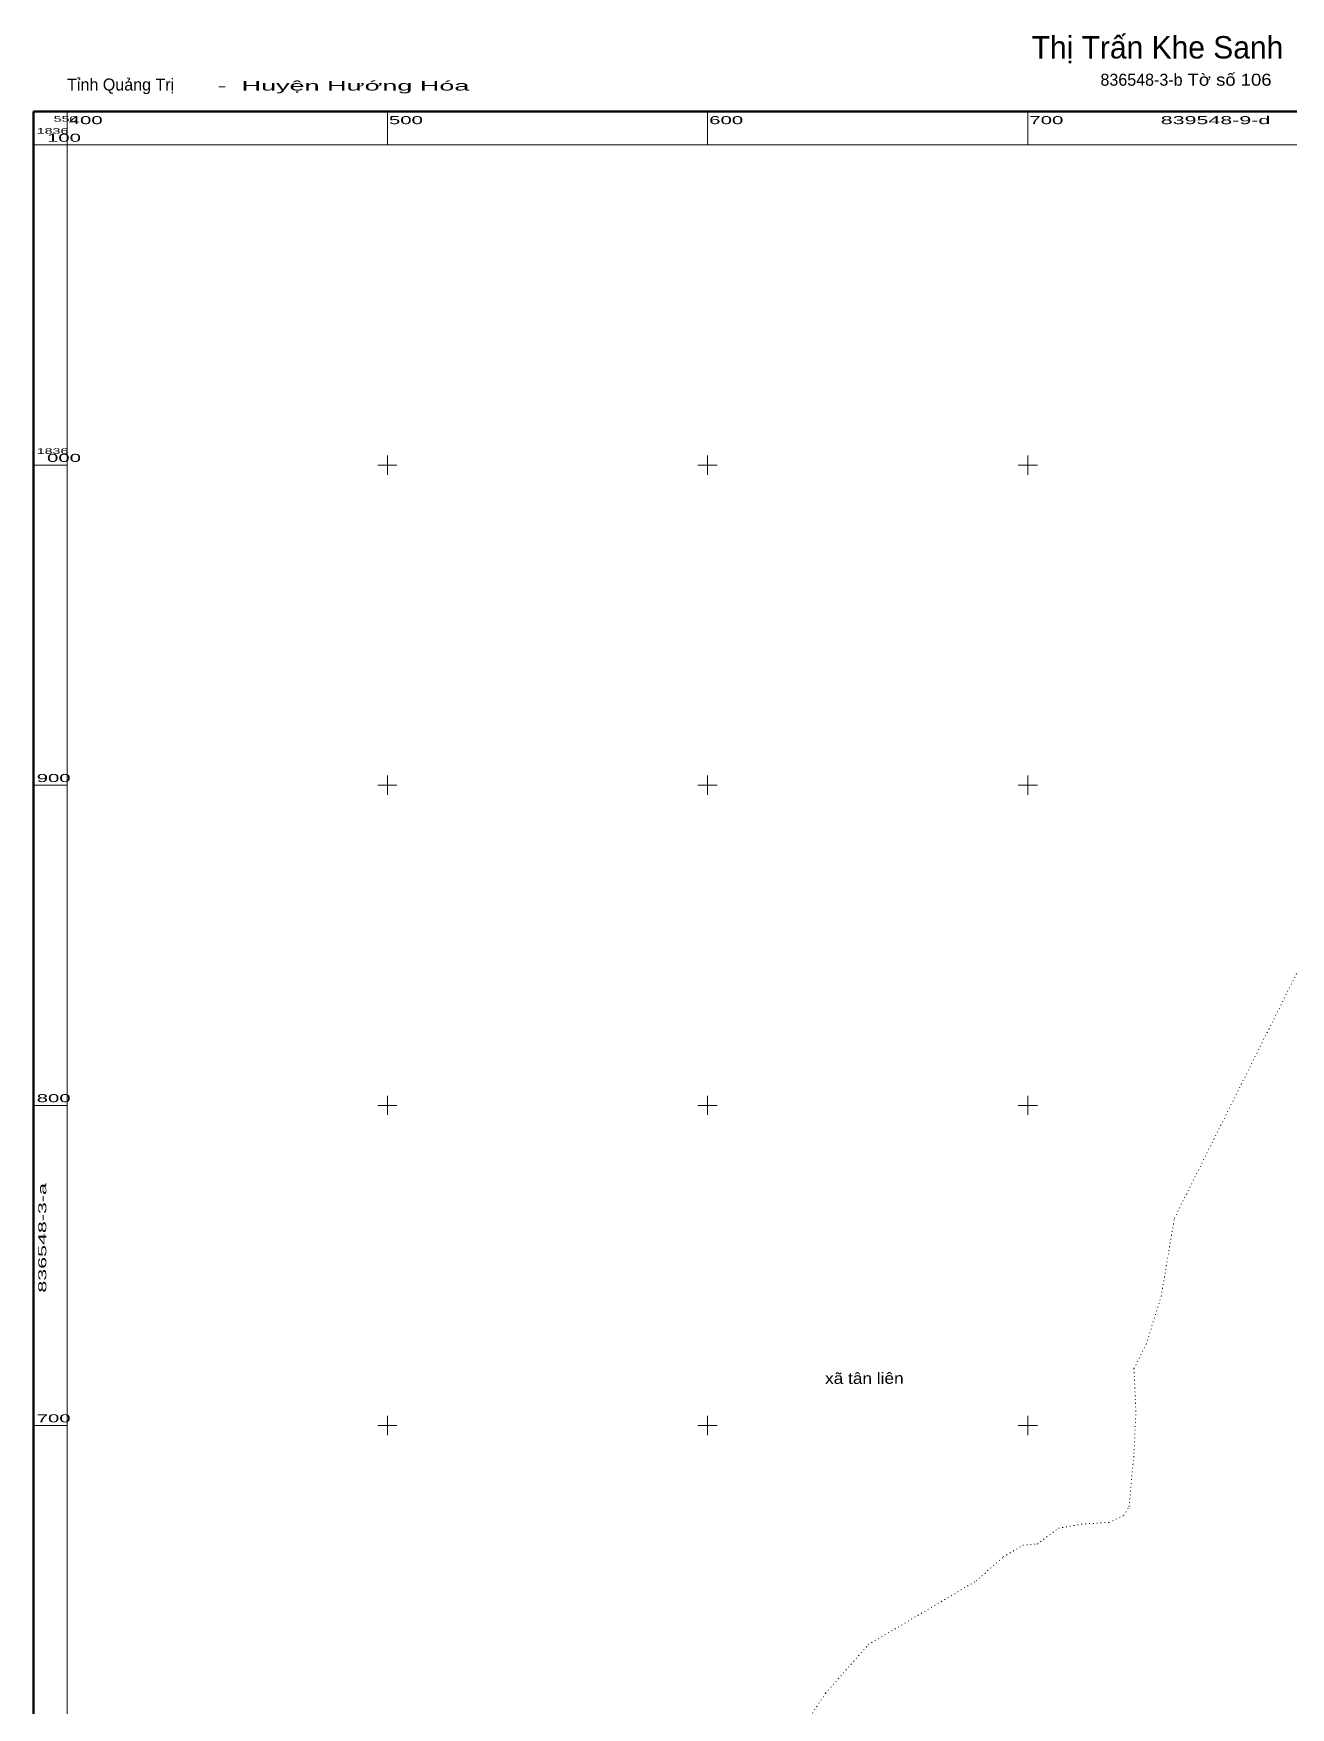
# Model space of a CAD drawing. Header units: metres. Extents: x 550390 to 551118, y 1835259 to 1836146.
# Drawn here: x 550390 to 550782, y 1835612 to 1836135 of the extents above; entities that cross this region are included whole.
import ezdxf
from ezdxf.enums import TextEntityAlignment as Align

# ---------------------------------------------------------------- set-up
doc = ezdxf.new("R2010")
doc.units = ezdxf.units.M
doc.header["$LTSCALE"] = 0.8
doc.linetypes.add('DOTTED', pattern=[1.5, 0.3, -1.2])
doc.layers.add('46', color=7, linetype='DOTTED', lineweight=13)
doc.layers.add('63', color=7, linetype='Continuous', lineweight=13)

msp = doc.modelspace()

# ---------------------------------------------------------------- linework, layer by layer
at = {"layer": '46'}
msp.add_lwpolyline([(550631.38, 1835608.18), (550636.85, 1835616.37), (550650.19, 1835631.55), (550683.86, 1835651.43), (550692.34, 1835658.93), (550698.46, 1835662.6), (550703, 1835662.98), (550709.58, 1835667.94), (550716.73, 1835669.18), (550725.31, 1835669.75), (550729.98, 1835671.85), (550731.6, 1835674.62), (550733.15, 1835691.21), (550733.73, 1835704.4), (550733.15, 1835717.75), (550736.96, 1835725.38), (550741.65, 1835740.35), (550745.75, 1835764.69), (550819, 1835911.47), (550820.52, 1835913.56), (550825.65, 1835939.72), (550847.82, 1835993.98), (550850.44, 1835995.11)], dxfattribs=at)
at = {"layer": '63'}
for p, q in [((550400, 1836100), (550400, 1836110.5)), ((550500, 1836100), (550500, 1836110.5)), ((550600, 1836100), (550600, 1836110.5)), ((550700, 1836100), (550700, 1836110.5)), ((550400, 1836100), (550389.5, 1836100)), ((550400, 1836000), (550389.5, 1836000)), ((550497, 1836000), (550503, 1836000)), ((550500, 1835997), (550500, 1836003)), ((550597, 1836000), (550603, 1836000)), ((550600, 1835997), (550600, 1836003)), ((550697, 1836000), (550703, 1836000)), ((550700, 1835997), (550700, 1836003)), ((550400, 1835900), (550389.5, 1835900)), ((550497, 1835900), (550503, 1835900)), ((550500, 1835897), (550500, 1835903)), ((550597, 1835900), (550603, 1835900)), ((550600, 1835897), (550600, 1835903)), ((550697, 1835900), (550703, 1835900)), ((550700, 1835897), (550700, 1835903)), ((550400, 1835800), (550389.5, 1835800)), ((550497, 1835800), (550503, 1835800)), ((550500, 1835797), (550500, 1835803)), ((550597, 1835800), (550603, 1835800)), ((550600, 1835797), (550600, 1835803)), ((550697, 1835800), (550703, 1835800)), ((550700, 1835797), (550700, 1835803)), ((550500, 1835697), (550500, 1835703)), ((550600, 1835697), (550600, 1835703)), ((550700, 1835697), (550700, 1835703)), ((550400, 1835700), (550389.5, 1835700)), ((550497, 1835700), (550503, 1835700)), ((550597, 1835700), (550603, 1835700)), ((550697, 1835700), (550703, 1835700))]:
    msp.add_line(p, q, dxfattribs=at)
at = {"layer": '63', "lineweight": 158}
msp.add_lwpolyline([(550389.5, 1836110.5), (551110.5, 1836110.5), (551110.5, 1835389.5), (550389.5, 1835389.5)], close=True, dxfattribs=at)
at = {"layer": '63'}
msp.add_lwpolyline([(551100, 1835887.96), (551100, 1835400), (550400, 1835400), (550400, 1836100), (550887.7, 1836100)], dxfattribs=at)

# ---------------------------------------------------------------- texts
for s, height, p in [('Thị Trấn Khe Sanh', 7, (550740.478, 1836127)), ('836548-3-b', 3.75, (550735.505, 1836118.5))]:
    msp.add_text(s, height=height, dxfattribs=at).set_placement(p, align=Align.CENTER)
msp.add_text('Tỉnh Quảng Trị', height=3.75, dxfattribs=at).set_placement((550400, 1836117))
for s, height, width, p in [('  -  Huyện Hướng Hóa', 3, 2.1, (550442.32, 1836117)), ('400', 2.5, 1.9, (550400.5, 1836106.5)), ('500', 2.5, 1.9, (550500.5, 1836106.5)), ('600', 2.5, 1.9, (550600.5, 1836106.5)), ('700', 2.5, 1.9, (550700.5, 1836106.5)), ('1836', 1.75, 1.9, (550390.5, 1836103.5)), ('1836', 1.75, 1.9, (550390.5, 1836003.5)), ('900', 2.5, 1.9, (550390.5, 1835901)), ('800', 2.5, 1.9, (550390.5, 1835801)), ('700', 2.5, 1.9, (550390.5, 1835701))]:
    msp.add_text(s, height=height, dxfattribs=dict(at, width=width)).set_placement(p)
for s, height, width, p in [('Tờ số 106', 3.75, 1.15, (550763, 1836118.5)), ('839548-9-d', 2.5, 2, (550758.61, 1836106.5))]:
    msp.add_text(s, height=height, dxfattribs=dict(at, width=width)).set_placement(p, align=Align.CENTER)
at = {"layer": '63', "width": 1.9}
for s, height, p in [('550', 1.75, (550403.22, 1836107.25)), ('100', 2.5, (550404.32, 1836101)), ('000', 2.5, (550404.32, 1836001))]:
    msp.add_text(s, height=height, dxfattribs=at).set_placement(p, align=Align.RIGHT)
at = {"layer": '63'}
for s, height, rotation, width, p in [('836548-3-a', 2.5, 90, 2, (550393.5, 1835758.61)), ('xã tân liên', 3.5, 0.112, 1.15, (550648.957, 1835713.003))]:
    msp.add_text(s, height=height, rotation=rotation, dxfattribs=dict(at, width=width)).set_placement(p, align=Align.CENTER)

doc.saveas('drawing.dxf')
